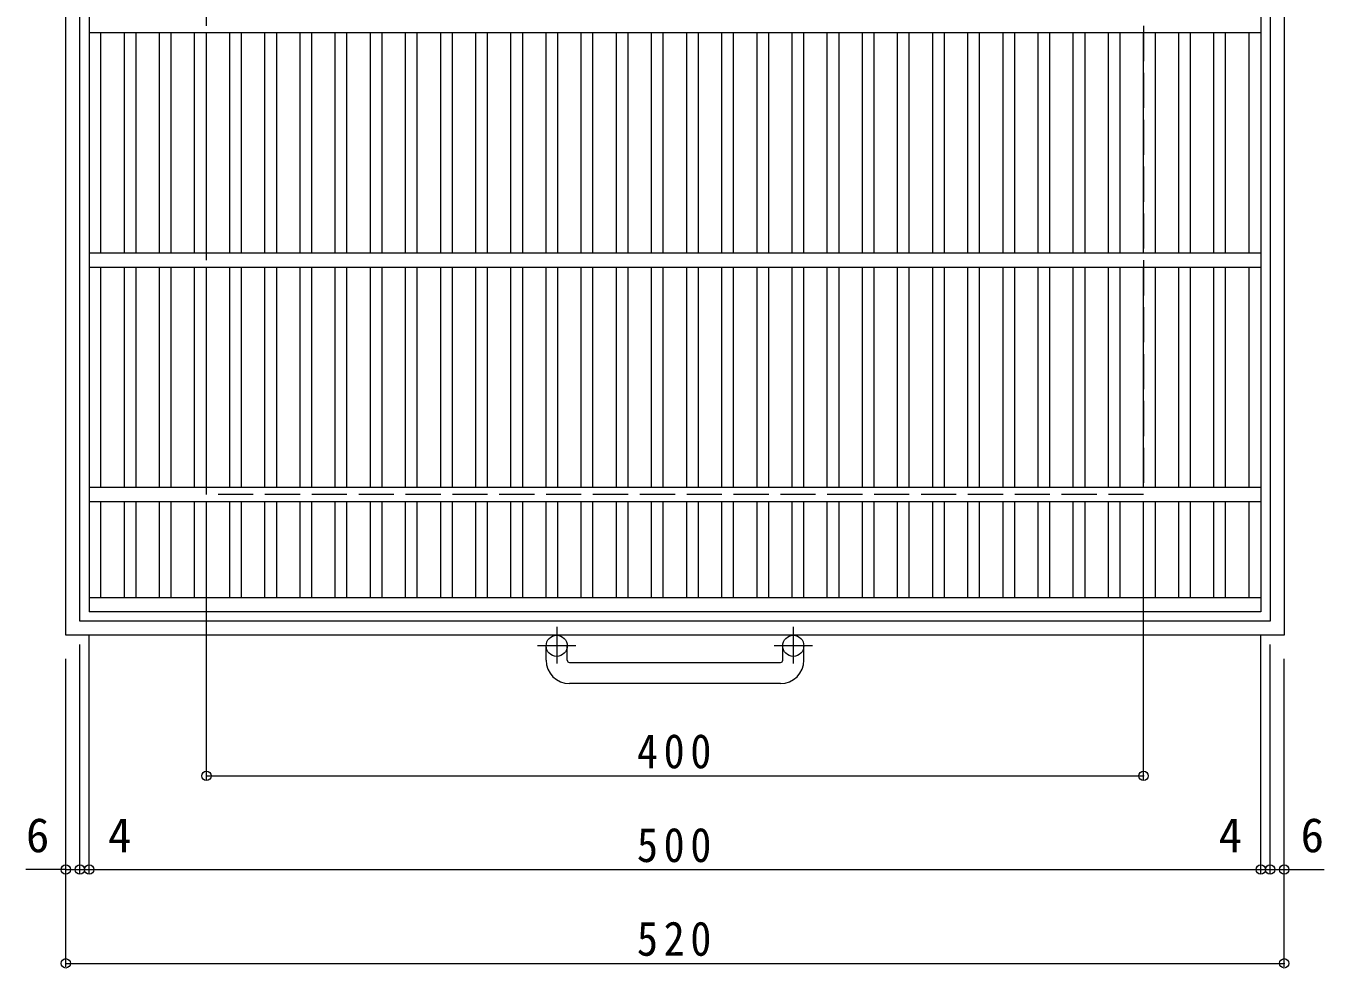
# Model space of a CAD drawing. Units: millimetres at full size, sheet at 1:5; details may follow other scales. Extents: x -749 to 885, y -685 to 658.
# Drawn here: x -749 to -195, y -193 to 209 of the extents above; entities that cross this region are included whole.
import ezdxf
from ezdxf.enums import TextEntityAlignment as Align

# ---------------------------------------------------------------- set-up
doc = ezdxf.new("R2010")
doc.units = ezdxf.units.MM
doc.header["$LTSCALE"] = 5
doc.header["$PDMODE"] = 32
doc.header["$PDSIZE"] = 4
doc.linetypes.add('CHAIN1', pattern=[8, 5, -1, 1, -1])
doc.linetypes.add('DASHED3', pattern=[4, 3, -1])
for name, color, linetype, lineweight in [('E-1', 2, 'Continuous', 9), ('E-2', 3, 'Continuous', 9), ('E-4', 7, 'Continuous', 9)]:
    doc.layers.add(name, color=color, linetype=linetype, lineweight=lineweight)
doc.styles.add('ＭＳ ゴシック', font='')
doc.styles.get('ＭＳ ゴシック').set_extended_font_data('MS Gothic')

msp = doc.modelspace()

# ---------------------------------------------------------------- linework, layer by layer
at = {"layer": 'E-1'}
for p, q in [((-731.876, -51.184), (-731.876, 468.816)), ((-211.876, 468.816), (-211.876, -51.184)), ((-725.876, -45.184), (-725.876, 462.816)), ((-217.876, 462.816), (-217.876, -45.184)), ((-217.876, -45.184), (-725.876, -45.184)), ((-211.876, -51.184), (-731.876, -51.184)), ((-526.876, -61.785), (-526.876, -55.685)), ((-517.876, -61.785), (-517.876, -55.685)), ((-425.876, -61.785), (-425.876, -55.685)), ((-416.876, -61.785), (-416.876, -55.685)), ((-516.876, -62.785), (-426.876, -62.785)), ((-426.876, -71.784), (-516.876, -71.784))]:
    msp.add_line(p, q, dxfattribs=at)
at = {"layer": 'E-1', "linetype": 'DASHED3'}
for p, q in [((-671.876, 8.816), (-671.876, 408.817)), ((-271.876, 408.817), (-271.876, 8.816)), ((-271.876, 8.816), (-671.876, 8.816))]:
    msp.add_line(p, q, dxfattribs=at)
at = {"layer": 'E-1', "linetype": 'CHAIN1'}
for p, q in [((-522.376, -47.577), (-522.376, -63.174)), ((-421.376, -47.577), (-421.376, -63.174)), ((-514.213, -55.685), (-530.62, -55.685)), ((-413.213, -55.685), (-429.62, -55.685))]:
    msp.add_line(p, q, dxfattribs=at)
at = {"layer": 'E-1'}
for centre in [(-522.376, -55.685), (-421.376, -55.685)]:
    msp.add_circle(centre, 4.5, dxfattribs=at)
for centre, radius, start, end in [((-516.876, -61.785), 10, 180, 270), ((-516.876, -61.785), 1, 180, 270), ((-426.876, -61.785), 10, 270, 0), ((-426.876, -61.785), 1, 270, 0)]:
    msp.add_arc(centre, radius, start, end, dxfattribs=at)
at = {"layer": 'E-2'}
for p, q in [((-721.876, 458.816), (-721.876, -41.184)), ((-221.876, 458.816), (-221.876, -41.184)), ((-221.876, 205.816), (-721.876, 205.816)), ((-716.876, 111.816), (-716.876, 205.816)), ((-706.876, 111.816), (-706.876, 205.816)), ((-701.876, 111.816), (-701.876, 205.816)), ((-691.876, 111.816), (-691.876, 205.816)), ((-686.876, 111.816), (-686.876, 205.816)), ((-676.876, 111.816), (-676.876, 205.816)), ((-671.876, 111.816), (-671.876, 205.816)), ((-661.876, 111.816), (-661.876, 205.816)), ((-656.876, 111.816), (-656.876, 205.816)), ((-646.876, 111.816), (-646.876, 205.816)), ((-641.876, 111.816), (-641.876, 205.816)), ((-631.876, 111.816), (-631.876, 205.816)), ((-626.876, 111.816), (-626.876, 205.816)), ((-616.876, 111.816), (-616.876, 205.816)), ((-611.876, 111.816), (-611.876, 205.816)), ((-601.876, 111.816), (-601.876, 205.816)), ((-596.876, 111.816), (-596.876, 205.816)), ((-586.876, 111.816), (-586.876, 205.816)), ((-581.876, 111.816), (-581.876, 205.816)), ((-571.876, 111.816), (-571.876, 205.816)), ((-566.876, 111.816), (-566.876, 205.816)), ((-556.876, 111.816), (-556.876, 205.816)), ((-551.876, 111.816), (-551.876, 205.816)), ((-541.876, 111.816), (-541.876, 205.816)), ((-536.876, 111.816), (-536.876, 205.816)), ((-526.876, 111.816), (-526.876, 205.816)), ((-521.876, 111.816), (-521.876, 205.816)), ((-511.876, 111.816), (-511.876, 205.816)), ((-506.876, 111.816), (-506.876, 205.816)), ((-496.876, 111.816), (-496.876, 205.816)), ((-491.876, 111.816), (-491.876, 205.816)), ((-481.876, 111.816), (-481.876, 205.816)), ((-476.876, 111.816), (-476.876, 205.816)), ((-466.876, 111.816), (-466.876, 205.816)), ((-461.876, 111.816), (-461.876, 205.816)), ((-451.876, 111.816), (-451.876, 205.816)), ((-446.876, 111.816), (-446.876, 205.816)), ((-436.876, 111.816), (-436.876, 205.816)), ((-431.876, 111.816), (-431.876, 205.816)), ((-421.876, 111.816), (-421.876, 205.816)), ((-416.876, 111.816), (-416.876, 205.816)), ((-406.876, 111.816), (-406.876, 205.816)), ((-401.876, 111.816), (-401.876, 205.816)), ((-391.876, 111.816), (-391.876, 205.816)), ((-386.876, 111.816), (-386.876, 205.816)), ((-376.876, 111.816), (-376.876, 205.816)), ((-371.876, 111.816), (-371.876, 205.816)), ((-361.876, 111.816), (-361.876, 205.816)), ((-356.876, 111.816), (-356.876, 205.816)), ((-346.876, 111.816), (-346.876, 205.816)), ((-341.876, 111.816), (-341.876, 205.816)), ((-331.876, 111.816), (-331.876, 205.816)), ((-326.876, 111.816), (-326.876, 205.816)), ((-316.876, 111.816), (-316.876, 205.816)), ((-311.876, 111.816), (-311.876, 205.816)), ((-301.876, 111.816), (-301.876, 205.816)), ((-296.876, 111.816), (-296.876, 205.816)), ((-286.876, 111.816), (-286.876, 205.816)), ((-281.876, 111.816), (-281.876, 205.816)), ((-271.876, 111.816), (-271.876, 205.816)), ((-266.876, 111.816), (-266.876, 205.816)), ((-256.876, 111.816), (-256.876, 205.816)), ((-251.876, 111.816), (-251.876, 205.816)), ((-241.876, 111.816), (-241.876, 205.816)), ((-236.876, 111.816), (-236.876, 205.816)), ((-226.876, 111.816), (-226.876, 205.816)), ((-221.876, 111.816), (-721.876, 111.816)), ((-221.876, 105.816), (-721.876, 105.816)), ((-716.876, 11.816), (-716.876, 105.816)), ((-706.876, 11.816), (-706.876, 105.816)), ((-701.876, 11.816), (-701.876, 105.816)), ((-691.876, 11.816), (-691.876, 105.816)), ((-686.876, 11.816), (-686.876, 105.816)), ((-676.876, 11.816), (-676.876, 105.816)), ((-671.876, 11.816), (-671.876, 105.816)), ((-661.876, 11.816), (-661.876, 105.816)), ((-656.876, 11.816), (-656.876, 105.816)), ((-646.876, 11.816), (-646.876, 105.816)), ((-641.876, 11.816), (-641.876, 105.816)), ((-631.876, 11.816), (-631.876, 105.816)), ((-626.876, 11.816), (-626.876, 105.816)), ((-616.876, 11.816), (-616.876, 105.816)), ((-611.876, 11.816), (-611.876, 105.816)), ((-601.876, 11.816), (-601.876, 105.816)), ((-596.876, 11.816), (-596.876, 105.816)), ((-586.876, 11.816), (-586.876, 105.816)), ((-581.876, 11.816), (-581.876, 105.816)), ((-571.876, 11.816), (-571.876, 105.816)), ((-566.876, 11.816), (-566.876, 105.816)), ((-556.876, 11.816), (-556.876, 105.816)), ((-551.876, 11.816), (-551.876, 105.816)), ((-541.876, 11.816), (-541.876, 105.816)), ((-536.876, 11.816), (-536.876, 105.816)), ((-526.876, 11.816), (-526.876, 105.816)), ((-521.876, 11.816), (-521.876, 105.816)), ((-511.876, 11.816), (-511.876, 105.816)), ((-506.876, 11.816), (-506.876, 105.816)), ((-496.876, 11.816), (-496.876, 105.816)), ((-491.876, 11.816), (-491.876, 105.816)), ((-481.876, 11.816), (-481.876, 105.816)), ((-476.876, 11.816), (-476.876, 105.816)), ((-466.876, 11.816), (-466.876, 105.816)), ((-461.876, 11.816), (-461.876, 105.816)), ((-451.876, 11.816), (-451.876, 105.816)), ((-446.876, 11.816), (-446.876, 105.816)), ((-436.876, 11.816), (-436.876, 105.816)), ((-431.876, 11.816), (-431.876, 105.816)), ((-421.876, 11.816), (-421.876, 105.816)), ((-416.876, 11.816), (-416.876, 105.816)), ((-406.876, 11.816), (-406.876, 105.816)), ((-401.876, 11.816), (-401.876, 105.816)), ((-391.876, 11.816), (-391.876, 105.816)), ((-386.876, 11.816), (-386.876, 105.816)), ((-376.876, 11.816), (-376.876, 105.816)), ((-371.876, 11.816), (-371.876, 105.816)), ((-361.876, 11.816), (-361.876, 105.816)), ((-356.876, 11.816), (-356.876, 105.816)), ((-346.876, 11.816), (-346.876, 105.816)), ((-341.876, 11.816), (-341.876, 105.816)), ((-331.876, 11.816), (-331.876, 105.816)), ((-326.876, 11.816), (-326.876, 105.816)), ((-316.876, 11.816), (-316.876, 105.816)), ((-311.876, 11.816), (-311.876, 105.816)), ((-301.876, 11.816), (-301.876, 105.816)), ((-296.876, 11.816), (-296.876, 105.816)), ((-286.876, 11.816), (-286.876, 105.816)), ((-281.876, 11.816), (-281.876, 105.816)), ((-271.876, 11.816), (-271.876, 105.816)), ((-266.876, 11.816), (-266.876, 105.816)), ((-256.876, 11.816), (-256.876, 105.816)), ((-251.876, 11.816), (-251.876, 105.816)), ((-241.876, 11.816), (-241.876, 105.816)), ((-236.876, 11.816), (-236.876, 105.816)), ((-226.876, 11.816), (-226.876, 105.816)), ((-221.876, 11.816), (-721.876, 11.816)), ((-221.876, 5.816), (-721.876, 5.816)), ((-716.876, -35.184), (-716.876, 5.816)), ((-706.876, -35.184), (-706.876, 5.816)), ((-701.876, -35.184), (-701.876, 5.816)), ((-691.876, -35.184), (-691.876, 5.816)), ((-686.876, -35.184), (-686.876, 5.816)), ((-676.876, -35.184), (-676.876, 5.816)), ((-671.876, -35.184), (-671.876, 5.816)), ((-661.876, -35.184), (-661.876, 5.816)), ((-656.876, -35.184), (-656.876, 5.816)), ((-646.876, -35.184), (-646.876, 5.816)), ((-641.876, -35.184), (-641.876, 5.816)), ((-631.876, -35.184), (-631.876, 5.816)), ((-626.876, -35.184), (-626.876, 5.816)), ((-616.876, -35.184), (-616.876, 5.816)), ((-611.876, -35.184), (-611.876, 5.816)), ((-601.876, -35.184), (-601.876, 5.816)), ((-596.876, -35.184), (-596.876, 5.816)), ((-586.876, -35.184), (-586.876, 5.816)), ((-581.876, -35.184), (-581.876, 5.816)), ((-571.876, -35.184), (-571.876, 5.816)), ((-566.876, -35.184), (-566.876, 5.816)), ((-556.876, -35.184), (-556.876, 5.816)), ((-551.876, -35.184), (-551.876, 5.816)), ((-541.876, -35.184), (-541.876, 5.816)), ((-536.876, -35.184), (-536.876, 5.816)), ((-526.876, -35.184), (-526.876, 5.816)), ((-521.876, -35.184), (-521.876, 5.816)), ((-511.876, -35.184), (-511.876, 5.816)), ((-506.876, -35.184), (-506.876, 5.816)), ((-496.876, -35.184), (-496.876, 5.816)), ((-491.876, -35.184), (-491.876, 5.816)), ((-481.876, -35.184), (-481.876, 5.816)), ((-476.876, -35.184), (-476.876, 5.816)), ((-466.876, -35.184), (-466.876, 5.816)), ((-461.876, -35.184), (-461.876, 5.816)), ((-451.876, -35.184), (-451.876, 5.816)), ((-446.876, -35.184), (-446.876, 5.816)), ((-436.876, -35.184), (-436.876, 5.816)), ((-431.876, -35.184), (-431.876, 5.816)), ((-421.876, -35.184), (-421.876, 5.816)), ((-416.876, -35.184), (-416.876, 5.816)), ((-406.876, -35.184), (-406.876, 5.816)), ((-401.876, -35.184), (-401.876, 5.816)), ((-391.876, -35.184), (-391.876, 5.816)), ((-386.876, -35.184), (-386.876, 5.816)), ((-376.876, -35.184), (-376.876, 5.816)), ((-371.876, -35.184), (-371.876, 5.816)), ((-361.876, -35.184), (-361.876, 5.816)), ((-356.876, -35.184), (-356.876, 5.816)), ((-346.876, -35.184), (-346.876, 5.816)), ((-341.876, -35.184), (-341.876, 5.816)), ((-331.876, -35.184), (-331.876, 5.816)), ((-326.876, -35.184), (-326.876, 5.816)), ((-316.876, -35.184), (-316.876, 5.816)), ((-311.876, -35.184), (-311.876, 5.816)), ((-301.876, -35.184), (-301.876, 5.816)), ((-296.876, -35.184), (-296.876, 5.816)), ((-286.876, -35.184), (-286.876, 5.816)), ((-281.876, -35.184), (-281.876, 5.816)), ((-271.876, -35.184), (-271.876, 5.816)), ((-266.876, -35.184), (-266.876, 5.816)), ((-256.876, -35.184), (-256.876, 5.816)), ((-251.876, -35.184), (-251.876, 5.816)), ((-241.876, -35.184), (-241.876, 5.816)), ((-236.876, -35.184), (-236.876, 5.816)), ((-226.876, -35.184), (-226.876, 5.816)), ((-221.876, -35.184), (-721.876, -35.184)), ((-221.876, -41.184), (-721.876, -41.184))]:
    msp.add_line(p, q, dxfattribs=at)
at = {"layer": 'E-4'}
for p, q in [((-671.876, -112.684), (-671.876, -1.184)), ((-271.876, -112.684), (-271.876, -1.184)), ((-725.876, -152.684), (-725.876, -55.184)), ((-721.876, -152.684), (-721.876, -51.184)), ((-221.876, -152.684), (-221.876, -51.184)), ((-217.876, -152.684), (-217.876, -55.184)), ((-731.876, -192.684), (-731.876, -61.184)), ((-211.876, -192.684), (-211.876, -61.184)), ((-671.876, -111.184), (-271.876, -111.184)), ((-731.876, -151.184), (-748.876, -151.184)), ((-731.876, -151.184), (-725.876, -151.184)), ((-725.876, -151.184), (-721.876, -151.184)), ((-721.876, -151.184), (-221.876, -151.184)), ((-221.876, -151.184), (-217.876, -151.184)), ((-217.876, -151.184), (-211.876, -151.184)), ((-211.876, -151.184), (-194.876, -151.184)), ((-731.876, -191.184), (-211.876, -191.184))]:
    msp.add_line(p, q, dxfattribs=at)
for p in [(-671.876, -111.184), (-271.876, -111.184), (-731.876, -151.184), (-725.876, -151.184), (-721.876, -151.184), (-221.876, -151.184), (-217.876, -151.184), (-211.876, -151.184), (-731.876, -191.184), (-211.876, -191.184)]:
    msp.add_point(p, dxfattribs=at)

# ---------------------------------------------------------------- texts
at = {"layer": 'E-4', "color": 2, "style": 'ＭＳ ゴシック'}
for s, p in [('6', (-748.876, -148.184)), ('4', (-713.876, -148.184)), ('4', (-239.876, -148.184)), ('6', (-204.876, -148.184))]:
    msp.add_text(s, height=14.66, dxfattribs=at).set_placement(p, align=Align.BOTTOM_LEFT)
at = {"layer": 'E-4', "color": 2, "char_height": 14.66, "attachment_point": 7, "style": 'ＭＳ ゴシック'}
for s, insert in [('\\T1.27;\\W0.9;400', (-488.126, -108.184)), ('\\T1.27;\\W0.9;500', (-488.126, -148.184)), ('\\T1.27;\\W0.9;520', (-488.126, -188.184))]:
    msp.add_mtext(s, dxfattribs=dict(at, insert=insert))

doc.saveas('drawing.dxf')
